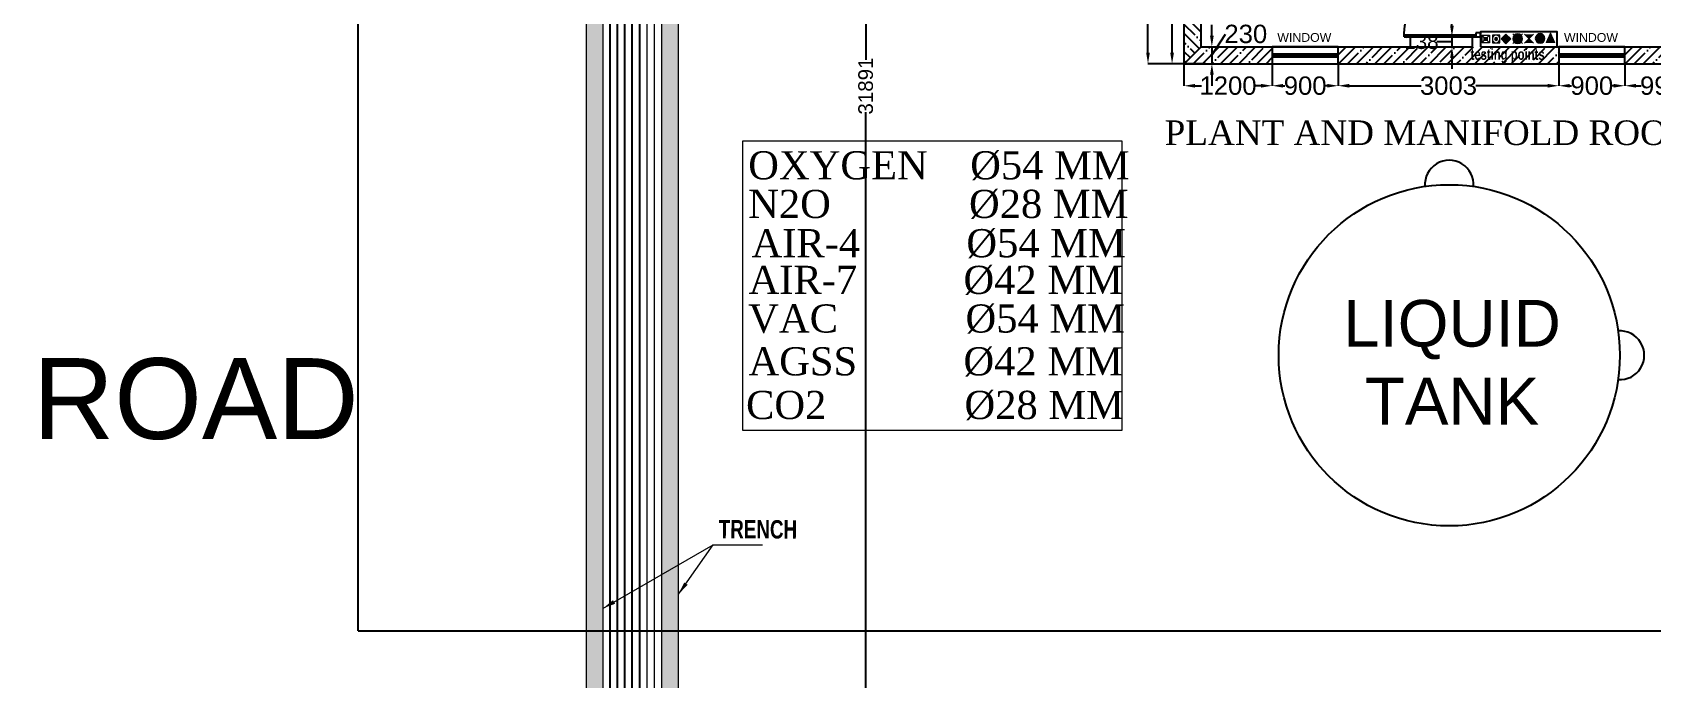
# Model space of a CAD drawing. Header units: metres. Extents: x 11749222 to 11901021, y -3863762 to -3708780.
# Drawn here: x 11848974 to 11871036, y -3747903 to -3739094 of the extents above; entities that cross this region are included whole.
import ezdxf

# ---------------------------------------------------------------- set-up
doc = ezdxf.new("R2010")
doc.units = ezdxf.units.M
doc.header["$MEASUREMENT"] = 0
doc.header["$PDMODE"] = 35
doc.layers.get('0').update_dxf_attribs({"color": 251, "linetype": 'CONTINUOUS'})
doc.layers.get('Defpoints').update_dxf_attribs({"color": 251, "linetype": 'CONTINUOUS'})
for name, color, linetype in [('dim ref', 251, 'CONTINUOUS'), ('format', 251, 'CONTINUOUS'), ('Gas legend', 8, 'CONTINUOUS'), ('HS', 251, 'CONTINUOUS'), ('Model-Front', 7, 'CONTINUOUS'), ('text', 8, 'CONTINUOUS')]:
    doc.layers.add(name, color=color, linetype=linetype)
for name, color, linetype, lineweight in [('MEDI AGSS', 173, 'CONTINUOUS', 13), ('MEDI AIR 7', 4, 'CONTINUOUS', 25), ('MEDI AIR-4', 6, 'CONTINUOUS', 25), ('Medi CO2', 30, 'CONTINUOUS', 5), ('MEDI N2O', 5, 'CONTINUOUS', 25), ('MEDI O2', 3, 'CONTINUOUS', 25), ('MEDI VAC', 1, 'CONTINUOUS', 25), ('MGPS', 123, 'CONTINUOUS', 13), ('OXGEN', 90, 'CONTINUOUS', 13)]:
    doc.layers.add(name, color=color, linetype=linetype, lineweight=lineweight)
doc.styles.add('0_RM-NM', font='arial.ttf')
doc.styles.add('DIM', font='romans.shx', dxfattribs={"width": 0.7})
doc.styles.add('Scale M 75', font='times.ttf', dxfattribs={"height": 125})
doc.styles.get("Standard").update_dxf_attribs({"font": 'arial.ttf'})
doc.styles.add('style3', font='arial.ttf', dxfattribs={"height": 200})
doc.styles.add('TR', font='times.ttf')
doc.styles.add('TXT4', font='GOTHIC.TTF', dxfattribs={"height": 150})
doc.dimstyles.new('DIM-100', dxfattribs={"dimtxt": 200, "dimasz": 75, "dimexe": 75, "dimexo": 75, "dimgap": 50, "dimtad": 1, "dimdec": 0, "dimrnd": 5, "dimdsep": 46, "dimtxsty": 'DIM', "dimblk": 'ARCHTICK', "dimcen": 2.5, "dimdle": 75, "dimclrd": 256, "dimclre": 256, "dimclrt": 3, "dimadec": 0, "dimazin": 0, "dimtfac": 1, "dimtdec": 0, "dimtmove": 2, "dimatfit": 3, "dimfxl": 1, "dimlwd": 13, "dimlwe": -1, "dimarcsym": 0})
doc.dimstyles.new('Scale 50', dxfattribs={"dimscale": 0, "dimtxt": 200, "dimasz": 150, "dimexe": 0, "dimexo": 0.1, "dimgap": 0, "dimtad": 0, "dimtoh": 1, "dimdec": 0, "dimzin": 0, "dimdsep": 46, "dimtxsty": '0_RM-NM', "dimcen": 0, "dimdle": 100, "dimclrd": 204, "dimclre": 212, "dimclrt": 224, "dimadec": 0, "dimazin": 0, "dimtfac": 1, "dimtdec": 0, "dimtofl": 0, "dimtmove": 1, "dimatfit": 3, "dimfxl": 0.15, "dimtolj": 1, "dimtzin": 0, "dimlwe": -1, "dimarcsym": 0})

# ---------------------------------------------------------------- blocks, each defined once
blk = doc.blocks.new('_ArchTick')
at = {"color": 0, "linetype": 'ByBlock', "const_width": 0.15}
blk.add_lwpolyline([(-0.5, -0.5), (0.5, 0.5)], dxfattribs=at)
blk = doc.blocks.new('*D30')
at = {"color": 212, "ltscale": 500, "transparency": 16777216}
for p, q in [((11858231, -3723879), (11860321, -3723879)), ((11857143, -3755770), (11860321, -3755770))]:
    blk.add_line(p, q, dxfattribs=at)
at = {"color": 204, "lineweight": -2, "ltscale": 500, "transparency": 16777216}
for p, q in [((11860321, -3724029), (11860321, -3739467)), ((11860321, -3755620), (11860321, -3740181))]:
    blk.add_line(p, q, dxfattribs=at)
at = {"color": 204, "ltscale": 500, "transparency": 16777216}
for points in [[(11860296, -3724029), (11860346, -3724029), (11860321, -3723879)], [(11860296, -3755620), (11860346, -3755620), (11860321, -3755770)]]:
    blk.add_solid(points, dxfattribs=at)
at = {"layer": 'Defpoints', "color": 0, "ltscale": 500, "transparency": 16777216}
for p in [(11858231, -3723879), (11860321, -3723879), (11857143, -3755770)]:
    blk.add_point(p, dxfattribs=at)
at = {"color": 224, "ltscale": 500, "transparency": 16777216, "insert": (11860321, -3739824), "char_height": 200, "attachment_point": 5, "rotation": 90, "style": '0_RM-NM'}
blk.add_mtext('\\A1;31891', dxfattribs=at)
blk = doc.blocks.new('A$C6C616827')
at = {"layer": 'Model-Front', "color": 240, "true_color": 0xed1f24}
blk.add_lwpolyline([(1052, 975), (998, 975), (998, 1042), (1052, 1042)], close=True, dxfattribs=at)
for points in [[(1000, 0), (1000, 975)], [(1025, 0), (1025, 975)]]:
    blk.add_lwpolyline(points, dxfattribs=at)
blk.add_arc((1000, 1000), 1000, 270, 0, dxfattribs=at)
blk = doc.blocks.new('*D108')
at = {"layer": 'Defpoints', "color": 0, "ltscale": 500, "transparency": 16777216}
for p in [(11864953, -3723520), (11864165, -3739520), (11864953, -3739520)]:
    blk.add_point(p, dxfattribs=at)
at = {"layer": 'MEDI O2', "color": 212, "ltscale": 500, "transparency": 16777216}
for p, q in [((11864953, -3723520), (11864165, -3723520)), ((11864953, -3739520), (11864165, -3739520))]:
    blk.add_line(p, q, dxfattribs=at)
at = {"layer": 'MEDI O2', "color": 204, "lineweight": -2, "ltscale": 500, "transparency": 16777216}
for p, q in [((11864165, -3723670), (11864165, -3731062)), ((11864165, -3739370), (11864165, -3731979))]:
    blk.add_line(p, q, dxfattribs=at)
at = {"layer": 'MEDI O2', "color": 204, "ltscale": 500, "transparency": 16777216}
for points in [[(11864140, -3723670), (11864190, -3723670), (11864165, -3723520)], [(11864140, -3739370), (11864190, -3739370), (11864165, -3739520)]]:
    blk.add_solid(points, dxfattribs=at)
at = {"layer": 'MEDI O2', "color": 224, "ltscale": 500, "transparency": 16777216, "insert": (11864165, -3731520), "char_height": 250, "attachment_point": 5, "rotation": 90, "style": '0_RM-NM'}
blk.add_mtext('\\A1;16000', dxfattribs=at)
blk = doc.blocks.new('A$C56DD031A')
at = {"layer": 'Model-Front', "color": 152, "true_color": 0x2776bb}
blk.add_lwpolyline([(0, 230), (0, 0), (900, 0), (900, 230)], close=True, dxfattribs=at)
for points in [[(0, 135), (900, 135)], [(0, 115), (900, 115)], [(0, 95), (900, 95)]]:
    blk.add_lwpolyline(points, dxfattribs=at)
at = {"layer": 'dim ref', "color": 5, "insert": (71, 418), "char_height": 120, "width": 1338.76, "attachment_point": 1, "rotation": 359.9995, "style": 'style3'}
blk.add_mtext('WINDOW', dxfattribs=at)
blk = doc.blocks.new('*D75')
at = {"layer": 'Defpoints', "color": 0, "ltscale": 500, "transparency": 16777216}
for p in [(11864885, -3739290), (11864885, -3739520), (11865035, -3739520)]:
    blk.add_point(p, dxfattribs=at)
at = {"layer": 'MEDI O2', "color": 204, "lineweight": -2, "ltscale": 500, "transparency": 16777216}
for p, q in [((11865035, -3739140), (11865035, -3738990)), ((11865035, -3739405), (11865219, -3739116)), ((11865035, -3739290), (11865035, -3739520)), ((11865035, -3739670), (11865035, -3739820))]:
    blk.add_line(p, q, dxfattribs=at)
at = {"layer": 'MEDI O2', "color": 212, "ltscale": 500, "transparency": 16777216}
for p, q in [((11864885, -3739290), (11865035, -3739290)), ((11864885, -3739520), (11865035, -3739520))]:
    blk.add_line(p, q, dxfattribs=at)
at = {"layer": 'MEDI O2', "color": 204, "ltscale": 500, "transparency": 16777216}
for points in [[(11865010, -3739140), (11865060, -3739140), (11865035, -3739290)], [(11865010, -3739670), (11865060, -3739670), (11865035, -3739520)]]:
    blk.add_solid(points, dxfattribs=at)
at = {"layer": 'MEDI O2', "color": 224, "ltscale": 500, "transparency": 16777216, "insert": (11865497, -3739116), "char_height": 250, "attachment_point": 5, "style": '0_RM-NM'}
blk.add_mtext('\\A1;230', dxfattribs=at)
blk = doc.blocks.new('*D80')
at = {"layer": 'Defpoints', "color": 0, "ltscale": 500, "transparency": 16777216}
for p in [(11864619, -3737121), (11864493, -3739520), (11864619, -3739520)]:
    blk.add_point(p, dxfattribs=at)
at = {"layer": 'MEDI O2', "color": 212, "ltscale": 500, "transparency": 16777216}
for p, q in [((11864619, -3737121), (11864493, -3737121)), ((11864619, -3739520), (11864493, -3739520))]:
    blk.add_line(p, q, dxfattribs=at)
at = {"layer": 'MEDI O2', "color": 204, "lineweight": -2, "ltscale": 500, "transparency": 16777216}
for p, q in [((11864493, -3737271), (11864493, -3737945)), ((11864493, -3739370), (11864493, -3738696))]:
    blk.add_line(p, q, dxfattribs=at)
at = {"layer": 'MEDI O2', "color": 204, "ltscale": 500, "transparency": 16777216}
for points in [[(11864468, -3737271), (11864518, -3737271), (11864493, -3737121)], [(11864468, -3739370), (11864518, -3739370), (11864493, -3739520)]]:
    blk.add_solid(points, dxfattribs=at)
at = {"layer": 'MEDI O2', "color": 224, "ltscale": 500, "transparency": 16777216, "insert": (11864493, -3738321), "char_height": 250, "attachment_point": 5, "rotation": 90, "style": '0_RM-NM'}
blk.add_mtext('\\A1;2399', dxfattribs=at)
blk = doc.blocks.new('*D85')
at = {"layer": 'Defpoints', "color": 0, "ltscale": 500, "transparency": 16777216}
for p in [(11870658, -3739520), (11871655, -3739520), (11870658, -3739820)]:
    blk.add_point(p, dxfattribs=at)
at = {"layer": 'MEDI O2', "color": 212, "ltscale": 500, "transparency": 16777216}
for p, q in [((11870658, -3739520), (11870658, -3739820)), ((11871655, -3739520), (11871655, -3739820))]:
    blk.add_line(p, q, dxfattribs=at)
at = {"layer": 'MEDI O2', "color": 204, "lineweight": -2, "ltscale": 500, "transparency": 16777216}
for p, q in [((11870808, -3739820), (11870880, -3739820)), ((11871505, -3739820), (11871433, -3739820))]:
    blk.add_line(p, q, dxfattribs=at)
at = {"layer": 'MEDI O2', "color": 204, "ltscale": 500, "transparency": 16777216}
for points in [[(11870808, -3739795), (11870808, -3739845), (11870658, -3739820)], [(11871505, -3739795), (11871505, -3739845), (11871655, -3739820)]]:
    blk.add_solid(points, dxfattribs=at)
at = {"layer": 'MEDI O2', "color": 224, "ltscale": 500, "transparency": 16777216, "insert": (11871156, -3739820), "char_height": 250, "attachment_point": 5, "style": '0_RM-NM'}
blk.add_mtext('\\A1;996', dxfattribs=at)
blk = doc.blocks.new('*D86')
at = {"layer": 'Defpoints', "color": 0, "ltscale": 500, "transparency": 16777216}
for p in [(11869758, -3739520), (11870658, -3739520), (11869758, -3739820)]:
    blk.add_point(p, dxfattribs=at)
at = {"layer": 'MEDI O2', "color": 212, "ltscale": 500, "transparency": 16777216}
for p, q in [((11869758, -3739520), (11869758, -3739820)), ((11870658, -3739520), (11870658, -3739820))]:
    blk.add_line(p, q, dxfattribs=at)
at = {"layer": 'MEDI O2', "color": 204, "lineweight": -2, "ltscale": 500, "transparency": 16777216}
for p, q in [((11869908, -3739820), (11869933, -3739820)), ((11870508, -3739820), (11870484, -3739820))]:
    blk.add_line(p, q, dxfattribs=at)
at = {"layer": 'MEDI O2', "color": 204, "ltscale": 500, "transparency": 16777216}
for points in [[(11869908, -3739795), (11869908, -3739845), (11869758, -3739820)], [(11870508, -3739795), (11870508, -3739845), (11870658, -3739820)]]:
    blk.add_solid(points, dxfattribs=at)
at = {"layer": 'MEDI O2', "color": 224, "ltscale": 500, "transparency": 16777216, "insert": (11870208, -3739820), "char_height": 250, "attachment_point": 5, "style": '0_RM-NM'}
blk.add_mtext('\\A1;900', dxfattribs=at)
blk = doc.blocks.new('*D87')
at = {"layer": 'Defpoints', "color": 0, "ltscale": 500, "transparency": 16777216}
for p in [(11866755, -3739520), (11869758, -3739520), (11866755, -3739820)]:
    blk.add_point(p, dxfattribs=at)
at = {"layer": 'MEDI O2', "color": 212, "ltscale": 500, "transparency": 16777216}
for p, q in [((11866755, -3739520), (11866755, -3739820)), ((11869758, -3739520), (11869758, -3739820))]:
    blk.add_line(p, q, dxfattribs=at)
at = {"layer": 'MEDI O2', "color": 204, "lineweight": -2, "ltscale": 500, "transparency": 16777216}
for p, q in [((11866905, -3739820), (11867883, -3739820)), ((11869608, -3739820), (11868630, -3739820))]:
    blk.add_line(p, q, dxfattribs=at)
at = {"layer": 'MEDI O2', "color": 204, "ltscale": 500, "transparency": 16777216}
for points in [[(11866905, -3739795), (11866905, -3739845), (11866755, -3739820)], [(11869608, -3739795), (11869608, -3739845), (11869758, -3739820)]]:
    blk.add_solid(points, dxfattribs=at)
at = {"layer": 'MEDI O2', "color": 224, "ltscale": 500, "transparency": 16777216, "insert": (11868257, -3739820), "char_height": 250, "attachment_point": 5, "style": '0_RM-NM'}
blk.add_mtext('\\A1;3003', dxfattribs=at)
blk = doc.blocks.new('*D88')
at = {"layer": 'Defpoints', "color": 0, "ltscale": 500, "transparency": 16777216}
for p in [(11865855, -3739520), (11866755, -3739520), (11865855, -3739820)]:
    blk.add_point(p, dxfattribs=at)
at = {"layer": 'MEDI O2', "color": 212, "ltscale": 500, "transparency": 16777216}
for p, q in [((11865855, -3739520), (11865855, -3739820)), ((11866755, -3739520), (11866755, -3739820))]:
    blk.add_line(p, q, dxfattribs=at)
at = {"layer": 'MEDI O2', "color": 204, "lineweight": -2, "ltscale": 500, "transparency": 16777216}
for p, q in [((11866005, -3739820), (11866029, -3739820)), ((11866605, -3739820), (11866581, -3739820))]:
    blk.add_line(p, q, dxfattribs=at)
at = {"layer": 'MEDI O2', "color": 204, "ltscale": 500, "transparency": 16777216}
for points in [[(11866005, -3739795), (11866005, -3739845), (11865855, -3739820)], [(11866605, -3739795), (11866605, -3739845), (11866755, -3739820)]]:
    blk.add_solid(points, dxfattribs=at)
at = {"layer": 'MEDI O2', "color": 224, "ltscale": 500, "transparency": 16777216, "insert": (11866305, -3739820), "char_height": 250, "attachment_point": 5, "style": '0_RM-NM'}
blk.add_mtext('\\A1;900', dxfattribs=at)
blk = doc.blocks.new('*D89')
at = {"layer": 'Defpoints', "color": 0, "ltscale": 500, "transparency": 16777216}
for p in [(11864655, -3739520), (11865855, -3739520), (11864655, -3739820)]:
    blk.add_point(p, dxfattribs=at)
at = {"layer": 'MEDI O2', "color": 212, "ltscale": 500, "transparency": 16777216}
for p, q in [((11864655, -3739520), (11864655, -3739820)), ((11865855, -3739520), (11865855, -3739820))]:
    blk.add_line(p, q, dxfattribs=at)
at = {"layer": 'MEDI O2', "color": 204, "lineweight": -2, "ltscale": 500, "transparency": 16777216}
for p, q in [((11864805, -3739820), (11864894, -3739820)), ((11865705, -3739820), (11865616, -3739820))]:
    blk.add_line(p, q, dxfattribs=at)
at = {"layer": 'MEDI O2', "color": 204, "ltscale": 500, "transparency": 16777216}
for points in [[(11864805, -3739795), (11864805, -3739845), (11864655, -3739820)], [(11865705, -3739795), (11865705, -3739845), (11865855, -3739820)]]:
    blk.add_solid(points, dxfattribs=at)
at = {"layer": 'MEDI O2', "color": 224, "ltscale": 500, "transparency": 16777216, "insert": (11865255, -3739820), "char_height": 250, "attachment_point": 5, "style": '0_RM-NM'}
blk.add_mtext('\\A1;1200', dxfattribs=at)
blk = doc.blocks.new('*D99')
at = {"layer": 'Defpoints', "color": 0, "ltscale": 500, "transparency": 16777216}
for p in [(11868587, -3738152), (11868304, -3739152), (11868587, -3739152)]:
    blk.add_point(p, dxfattribs=at)
at = {"layer": 'MEDI O2', "color": 212, "ltscale": 500, "transparency": 16777216}
for p, q in [((11868587, -3738152), (11868304, -3738152)), ((11868587, -3739152), (11868304, -3739152))]:
    blk.add_line(p, q, dxfattribs=at)
at = {"layer": 'MEDI O2', "color": 204, "lineweight": -2, "ltscale": 500, "transparency": 16777216}
for p, q in [((11868304, -3738302), (11868304, -3738363)), ((11868304, -3739002), (11868304, -3738941))]:
    blk.add_line(p, q, dxfattribs=at)
at = {"layer": 'MEDI O2', "color": 204, "ltscale": 500, "transparency": 16777216}
for points in [[(11868279, -3738302), (11868329, -3738302), (11868304, -3738152)], [(11868279, -3739002), (11868329, -3739002), (11868304, -3739152)]]:
    blk.add_solid(points, dxfattribs=at)
at = {"layer": 'MEDI O2', "color": 224, "ltscale": 500, "transparency": 16777216, "insert": (11868304, -3738652), "char_height": 200, "attachment_point": 5, "rotation": 90, "style": '0_RM-NM'}
blk.add_mtext('\\A1;1000', dxfattribs=at)
blk = doc.blocks.new('*D100')
at = {"layer": 'Defpoints', "color": 0, "ltscale": 500, "transparency": 16777216}
for p in [(11868587, -3739152), (11868304, -3739290), (11868309, -3739290)]:
    blk.add_point(p, dxfattribs=at)
at = {"layer": 'MEDI O2', "color": 204, "lineweight": -2, "ltscale": 500, "transparency": 16777216}
for p, q in [((11868304, -3739002), (11868304, -3738852)), ((11868304, -3739221), (11868100, -3739221)), ((11868304, -3739152), (11868304, -3739290)), ((11868304, -3739440), (11868304, -3739590))]:
    blk.add_line(p, q, dxfattribs=at)
at = {"layer": 'MEDI O2', "color": 212, "ltscale": 500, "transparency": 16777216}
for p, q in [((11868587, -3739152), (11868304, -3739152)), ((11868308, -3739290), (11868304, -3739290))]:
    blk.add_line(p, q, dxfattribs=at)
at = {"layer": 'MEDI O2', "color": 204, "ltscale": 500, "transparency": 16777216}
for points in [[(11868279, -3739002), (11868329, -3739002), (11868304, -3739152)], [(11868279, -3739440), (11868329, -3739440), (11868304, -3739290)]]:
    blk.add_solid(points, dxfattribs=at)
at = {"layer": 'MEDI O2', "color": 224, "ltscale": 500, "transparency": 16777216, "insert": (11867888, -3739221), "char_height": 200, "attachment_point": 5, "style": '0_RM-NM'}
blk.add_mtext('\\A1;138', dxfattribs=at)
blk = doc.blocks.new('A$C53F779DD')
at = {"layer": 'Medi CO2', "linetype": 'ByBlock', "lineweight": 15}
h = blk.add_hatch(color=30, dxfattribs=at)
h.dxf.hatch_style = 1
h.paths.add_polyline_path([(635, 0), (638, 635), (0, 635, -0.4142136)])
h.paths.add_polyline_path([(0, 635), (-638, 635), (-635, 0, -0.4142136)])
h.paths.add_polyline_path([(0, -635, -0.4142136), (-635, 0), (-638, -635)])
h.paths.add_polyline_path([(638, -635), (635, 0, -0.4142136), (0, -635)])
h.paths.add_polyline_path([(255, 0, 1), (-255, 0, 1)])
at = {"layer": 'Medi CO2', "color": 30, "linetype": 'ByBlock', "lineweight": 15}
for p, q in [((-641, 635), (636, 635)), ((-638, -635), (-638, 635)), ((636, 635), (636, -635)), ((636, -635), (-641, -635))]:
    blk.add_line(p, q, dxfattribs=at)
for radius in [635, 255]:
    blk.add_circle((0, 0), radius, dxfattribs=at)
blk = doc.blocks.new('A$C173265A9')
at = {"layer": 'MEDI AIR 7', "lineweight": 15}
h = blk.add_hatch(color=4, dxfattribs=at)
h.dxf.hatch_style = 1
h.paths.add_polyline_path([(3169, 1585), (1585, 0), (3169, -1585)])
h.paths.add_polyline_path([(1585, 0), (0, 1585), (0, -1585)])
at = {"layer": 'MEDI AIR 7', "color": 4, "lineweight": 15}
for p, q in [((0, 1585, 0), (3169, -1585, 0)), ((3169, 1585, 0), (0, -1585, 0))]:
    blk.add_line(p, q, dxfattribs=at)
blk = doc.blocks.new('A$C3A3D1474')
at = {"layer": 'MEDI AGSS', "lineweight": 15}
h = blk.add_hatch(color=256, dxfattribs=at)
h.dxf.hatch_style = 1
h.paths.add_polyline_path([(258, 255), (-258, 255), (-258, -255), (258, -255)])
for p, q in [((-638, -635), (-638, 635)), ((-638, 635), (638, 635)), ((-638, 635), (-256, 255)), ((256, 255), (638, 635)), ((638, 635), (638, -635)), ((-638, -635), (-256, -255)), ((638, -635), (-638, -635)), ((256, -255), (638, -635))]:
    blk.add_line(p, q, dxfattribs=at)
at = {"layer": 'MEDI AGSS', "lineweight": 15, "elevation": 0}
blk.add_lwpolyline([(-258, 255), (258, 255), (258, -255), (-258, -255)], close=True, dxfattribs=at)
blk = doc.blocks.new('A$C42ED42C6')
at = {"layer": 'MEDI N2O', "linetype": 'Continuous', "lineweight": 15}
h = blk.add_hatch(color=5, dxfattribs=at)
h.dxf.hatch_style = 1
h.paths.add_polyline_path([(2946, 1220), (1726, 0), (2946, -1220, 0.1989124), (3451, 0, 0.1989124)])
h.paths.add_polyline_path([(1726, 0), (505, -1220, 0.4142136), (2946, -1220)])
h.paths.add_polyline_path([(505, 1220, 0.1989124), (0, 0, 0.1989124), (505, -1220), (1726, 0)])
h.paths.add_polyline_path([(2946, 1220, 0.4142136), (505, 1220), (1726, 0)])
at = {"layer": 'MEDI N2O', "color": 5, "linetype": 'Continuous', "lineweight": 15}
blk.add_circle((1726, 0), 1726, dxfattribs=at)
blk = doc.blocks.new('A$C1A766040')
at = {"layer": 'MEDI VAC', "lineweight": 15}
h = blk.add_hatch(color=256, dxfattribs=at)
h.dxf.hatch_style = 1
h.paths.add_polyline_path([(1726, -1726), (3451, 0), (1726, 1726), (0, 0)])
for p, q in [((1726, 1726), (0, 0)), ((0, 0), (1726, -1726)), ((3451, 0), (1726, 1726)), ((1726, -1726), (3451, 0))]:
    blk.add_line(p, q, dxfattribs=at)
blk = doc.blocks.new('A$C6CEF60F2')
at = {"layer": 'MEDI O2', "lineweight": 15}
h = blk.add_hatch(color=256, dxfattribs=at)
h.dxf.hatch_style = 1
h.paths.add_polyline_path([(0, 1587), (0, -1587), (3451, 0)])
for p, q in [((0, 1587, 0), (3451, 0, 0)), ((3451, 0, 0), (0, -1587, 0))]:
    blk.add_line(p, q, dxfattribs=at)
blk = doc.blocks.new('A$C04586E02')
at = {"layer": 'MEDI AIR-4', "lineweight": 15}
h = blk.add_hatch(color=256, dxfattribs=at)
h.dxf.hatch_style = 1
h.paths.add_polyline_path([(2946, 1220), (1726, 0), (2946, -1220, 0.1989124), (3451, 0, 0.1989124)])
h.paths.add_polyline_path([(1726, 0), (505, -1220, 0.4142136), (2946, -1220)])
h.paths.add_polyline_path([(505, 1220, 0.1989124), (0, 0, 0.1989124), (505, -1220), (1726, 0)])
h.paths.add_polyline_path([(2946, 1220, 0.4142136), (505, 1220), (1726, 0)])
for p, q in [((0, 1726), (3451, -1726)), ((3451, 1726), (0, -1726))]:
    blk.add_line(p, q, dxfattribs=at)
blk.add_circle((1726, 0), 1726, dxfattribs=at)

msp = doc.modelspace()

# ---------------------------------------------------------------- hatches: boundary and pattern name
at = {"layer": 'HS', "ltscale": 500, "true_color": 0x636466}
h = msp.add_hatch(dxfattribs=at)
h.set_pattern_fill('AR-CONC', color=251, scale=50, angle=270)
h.set_pattern_definition([(320, (8088947.52, -15085897.66), (-31.3760675, -358.630091), [37.5, -412.5]), (265, (8088947.52, -15085897.66), (376.096067, 69.375667), [30, -330]), (10.4514445, (8088944.9, -15085927.55), (344.719995, -289.254423), [31.870096, -350.571056]), (316.1842, (8089047.5, -15085897.66), (-82.75964, -533.620665), [56.25, -618.75]), (6.6356355, (8089040.6, -15085942.13), (487.0593, -467.330973), [47.80517, -525.85688]), (261.184164, (8089047.5, -15085897.66), (487.0593, -467.330973), [45, -495]), (291, (8089022.52, -15085947.66), (-201.309445, -298.453526), [37.5, -412.5]), (236, (8089022.52, -15085947.66), (362.575023, -121.657666), [30, -330]), (341.4514447, (8089005.75, -15085972.53), (161.265576, -420.111188), [31.870095, -350.571056]), (307.5, (8088947.52, -15085897.66), (166.4469269, -6.0799277), [0, -326, 0, -335, 0, -331.25]), (277.5, (8088947.52, -15085897.66), (197.205856, -131.5347687), [0, -191, 0, -318.5, 0, -126.25]), (237.5, (8088947.52, -15085786.16), (-11.2774359, -266.9112181), [0, -125, 0, -390, 0, -517.5]), (227.5, (8088947.52, -15085736.16), (50.052491, -291.5930847), [0, -162.5, 0, -259, 0, -367.5])])
edge = h.paths.add_edge_path()
edge.add_line((11856743.3, -3723923.4), (11856513.3, -3723641.8))
edge.add_line((11856513.3, -3723641.8), (11856513.3, -3773031.8))
edge.add_line((11856513.3, -3773031.8), (11856743.3, -3773261.8))
edge.add_line((11856743.3, -3773261.8), (11856743.3, -3724335.8))
h = msp.add_hatch(dxfattribs=at)
h.set_pattern_fill('AR-CONC', color=251, scale=50, angle=270)
h.set_pattern_definition([(320, (23171239.23, -7513202.93), (-31.3760675, -358.630091), [37.5, -412.5]), (265, (23171239.23, -7513202.93), (376.096067, 69.375667), [30, -330]), (10.4514445, (23171236.6, -7513232.82), (344.719995, -289.254423), [31.870096, -350.571056]), (316.1842, (23171339.23, -7513202.93), (-82.75964, -533.620665), [56.25, -618.75]), (6.6356355, (23171332.33, -7513247.4), (487.0593, -467.330973), [47.80517, -525.85688]), (261.184164, (23171339.23, -7513202.93), (487.0593, -467.330973), [45, -495]), (291, (23171314.23, -7513252.93), (-201.309445, -298.453526), [37.5, -412.5]), (236, (23171314.23, -7513252.93), (362.575023, -121.657666), [30, -330]), (341.4514447, (23171297.46, -7513277.8), (161.265576, -420.111188), [31.870095, -350.571056]), (307.5, (23171239.23, -7513202.93), (166.4469269, -6.0799277), [0, -326, 0, -335, 0, -331.25]), (277.5, (23171239.23, -7513202.93), (197.205856, -131.5347687), [0, -191, 0, -318.5, 0, -126.25]), (237.5, (23171239.23, -7513091.43), (-11.2774359, -266.9112181), [0, -125, 0, -390, 0, -517.5]), (227.5, (23171239.23, -7513041.43), (50.052491, -291.5930847), [0, -162.5, 0, -259, 0, -367.5])])
edge = h.paths.add_edge_path()
edge.add_line((11857543.3, -3774061.8), (11857773.3, -3774291.8))
edge.add_line((11857773.3, -3774291.8), (11857773.3, -3724908.3))
edge.add_line((11857773.3, -3724908.3), (11857543.3, -3724678.3))
edge.add_line((11857543.3, -3724678.3), (11857543.3, -3774076.3))
h = msp.add_hatch(dxfattribs=at)
h.set_pattern_fill('ANSI35', color=251, scale=700, angle=270)
h.set_pattern_definition([(315, (15570554.87, 7612621.87), (123.7436867, 123.7436867), []), (315, (15570554.87, 7612498.13), (123.7436867, 123.7436867), [218.75, -43.75, 0, -43.75])])
edge = h.paths.add_edge_path()
edge.add_line((11864884.6, -3737121.2), (11864654.6, -3737121.2))
edge.add_line((11864654.6, -3737121.2), (11864654.6, -3739520.4))
edge.add_line((11864654.6, -3739520.4), (11864884.6, -3739290.3))
edge.add_line((11864884.6, -3739290.3), (11864884.6, -3737140))
h = msp.add_hatch(dxfattribs=at)
h.set_pattern_fill('ANSI35', color=251, scale=700, angle=360)
h.set_pattern_definition([(45, (514911.53, -33620.1), (-123.7436867, 123.7436867), []), (45, (515035.27, -33620.1), (-123.7436867, 123.7436867), [218.75, -43.75, 0, -43.75])])
edge = h.paths.add_edge_path()
edge.add_line((11864884.6, -3739290.3), (11864654.6, -3739520.4))
edge.add_line((11864654.6, -3739520.4), (11865855, -3739520.3))
edge.add_line((11865855, -3739520.3), (11865855, -3739290.3))
edge.add_line((11865855, -3739290.3), (11864872.9, -3739290.4))
h = msp.add_hatch(dxfattribs=at)
h.set_pattern_fill('ANSI35', color=251, scale=700, angle=360)
h.set_pattern_definition([(45, (517011.96, -33620.08), (-123.7436867, 123.7436867), []), (45, (517135.7, -33620.08), (-123.7436867, 123.7436867), [218.75, -43.75, 0, -43.75])])
edge = h.paths.add_edge_path()
edge.add_line((11866755, -3739290.3), (11866755, -3739520.4))
edge.add_line((11866755, -3739520.4), (11869719.9, -3739520.3))
edge.add_line((11869758.4, -3739520.3), (11869758.4, -3739290.3))
edge.add_line((11869758.4, -3739290.3), (11866793.3, -3739290.3))
h = msp.add_hatch(dxfattribs=at)
h.set_pattern_fill('ANSI35', color=251, scale=700, angle=360)
h.set_pattern_definition([(45, (520915.37, -33620.07), (-123.7436867, 123.7436867), []), (45, (521039.11, -33620.07), (-123.7436867, 123.7436867), [218.75, -43.75, 0, -43.75])])
edge = h.paths.add_edge_path()
edge.add_line((11870658.4, -3739290.3), (11870658.4, -3739520.4))
edge.add_line((11870658.4, -3739520.4), (11871654.6, -3739520.3))
edge.add_line((11871654.6, -3739520.3), (11871424.6, -3739290.3))
edge.add_line((11871424.6, -3739290.3), (11870696.7, -3739290.3))

# ---------------------------------------------------------------- linework, layer by layer
at = {"color": 1, "ltscale": 500}
msp.add_lwpolyline([(11868694.4, -3739289.6), (11869735.3, -3739289.6), (11869735.3, -3739087.8), (11868694.4, -3739087.8)], close=True, dxfattribs=at)
at = {"layer": 'MEDI AGSS'}
msp.add_lwpolyline([(11826763.9, -3789936.3), (11828458.7, -3789936.3), (11828458.7, -3773861.8), (11857343.3, -3773861.8), (11857343.3, -3724479.7), (11864654.6, -3724479.7)], dxfattribs=at)
at = {"layer": 'MEDI AIR 7'}
msp.add_lwpolyline([(11857143.3, -3755996.4), (11857143.3, -3724278.8), (11864654.6, -3724278.8)], dxfattribs=at)
at = {"layer": 'MEDI AIR-4'}
msp.add_lwpolyline([(11826763.9, -3789636.3), (11828158.7, -3789636.3), (11828158.7, -3773561.8), (11857043.3, -3773561.8), (11857043.3, -3724178.8), (11864654.6, -3724178.8)], dxfattribs=at)
at = {"layer": 'Medi CO2', "color": 251, "true_color": 0x636466}
for points in [[(11864654.6, -3723648.8), (11856513.3, -3723648.8), (11856513.3, -3773031.8), (11827628.7, -3773031.8), (11827628.7, -3789106.3), (11826798.6, -3789106.3)], [(11864654.6, -3723878.8), (11856743.3, -3723878.8), (11856743.3, -3773261.8), (11827858.7, -3773261.8), (11827858.7, -3789336.3), (11826798.6, -3789336.3)], [(11826798.6, -3790136.3), (11828658.7, -3790136.3), (11828658.7, -3774061.8), (11857543.3, -3774061.8), (11857543.3, -3724678.8), (11864654.6, -3724678.8)], [(11826343.1, -3790366.3), (11828888.7, -3790366.3), (11828888.7, -3774291.8), (11857773.3, -3774291.8), (11857773.3, -3724908.8), (11864654.6, -3724908.8)]]:
    msp.add_lwpolyline(points, dxfattribs=at)
at = {"layer": 'Medi CO2'}
msp.add_lwpolyline([(11826763.9, -3790036.3), (11828558.7, -3790036.3), (11828558.7, -3773961.8), (11857443.3, -3773961.8), (11857443.3, -3724578.8), (11864654.6, -3724578.8)], dxfattribs=at)
at = {"layer": 'MEDI N2O'}
msp.add_lwpolyline([(11826763.9, -3789536.3), (11828058.7, -3789536.3), (11828058.7, -3773461.8), (11856943.3, -3773461.8), (11856943.3, -3724078.8), (11864654.6, -3724078.8)], dxfattribs=at)
at = {"layer": 'MEDI O2', "color": 8, "ltscale": 500}
for p, q in [((11868579.4, -3739154.7), (11868579.4, -3739290.3)), ((11868694.5, -3739100), (11868694.4, -3739290.3))]:
    msp.add_line(p, q, dxfattribs=at)
at = {"layer": 'MEDI O2', "color": 251, "ltscale": 500, "true_color": 0x636466}
for points in [[(11853409, -3747239.8), (11853409, -3715083.9)], [(11853409, -3747239.8), (11901021.3, -3747239.8)]]:
    msp.add_lwpolyline(points, dxfattribs=at)
at = {"layer": 'MEDI O2', "color": 8, "ltscale": 500}
for points in [[(11869160.6, -3723520.3), (11864654.6, -3723520.3), (11864654.6, -3739520.3), (11871654.6, -3739520.3), (11871654.6, -3723520.3), (11871160.6, -3723520.3)], [(11868579.4, -3723750.3), (11864884.6, -3723750.3), (11864884.6, -3739290.3), (11868579.4, -3739290.3)], [(11868579.5, -3739154.7), (11868694.5, -3739154.7)], [(11868694.4, -3739290.3), (11871424.6, -3739290.3)]]:
    msp.add_lwpolyline(points, dxfattribs=at)
at = {"layer": 'MEDI O2'}
msp.add_lwpolyline([(11826763.9, -3789436.3), (11827958.7, -3789436.3), (11827958.7, -3773361.8), (11856843.3, -3773361.8), (11856843.3, -3723978.8), (11864654.6, -3723978.8)], dxfattribs=at)
at = {"layer": 'MEDI O2', "color": 251, "ltscale": 500, "true_color": 0x636466}
msp.add_circle((11868267.4, -3743489.1), 2322.6, dxfattribs=at)
for centre, start, end in [((11868267.4, -3741166.5), 355.89764, 184.10236), ((11870589.9, -3743489.1), 265.89764, 94.10236)]:
    msp.add_arc(centre, 332.3, start, end, dxfattribs=at)
at = {"layer": 'MEDI VAC'}
msp.add_lwpolyline([(11826763.9, -3789836.3), (11828358.7, -3789836.3), (11828358.7, -3773761.8), (11857243.3, -3773761.8), (11857243.3, -3724378.8), (11864654.6, -3724378.8)], dxfattribs=at)
at = {"layer": 'MGPS', "color": 206, "lineweight": 9}
msp.add_lwpolyline([(11858648.5, -3740571.4), (11863809.2, -3740571.4), (11863809.2, -3744511.4), (11858648.5, -3744511.4)], close=True, dxfattribs=at)

# ---------------------------------------------------------------- block references
at = {"layer": 'MEDI AGSS', "lineweight": 15, "xscale": 0.08041196397417884, "yscale": 0.08041196397417884, "zscale": 0.08041196397417884, "rotation": 90}
msp.add_blockref('A$C3A3D1474', (11868765.2, -3739182.3), dxfattribs=at)
at = {"layer": 'MEDI AIR 7', "color": 4, "xscale": -0.03817977723849444, "yscale": 0.03817977723849444, "zscale": 0.03817977723849444, "rotation": 90}
msp.add_blockref('A$C173265A9', (11869351.7, -3739119), dxfattribs=at)
at = {"layer": 'MEDI AIR-4', "xscale": -0.03811700942077248, "yscale": 0.03811700942077248, "zscale": 0.03811700942077248, "rotation": 270}
msp.add_blockref('A$C04586E02', (11869198.7, -3739245.2), dxfattribs=at)
at = {"layer": 'Medi CO2', "color": 30, "linetype": 'ByBlock', "lineweight": 15, "xscale": -0.080581927337564, "yscale": 0.080581927337564, "zscale": 0.080581927337564, "rotation": 90}
msp.add_blockref('A$C53F779DD', (11868905.4, -3739182.3), dxfattribs=at)
at = {"layer": 'MEDI N2O', "xscale": -0.03811700942077248, "yscale": 0.03811700942077248, "zscale": 0.03811700942077248, "rotation": 270}
msp.add_blockref('A$C42ED42C6', (11869504.9, -3739241.8), dxfattribs=at)
at = {"layer": 'MEDI O2', "ltscale": 500, "xscale": -1, "rotation": 270}
msp.add_blockref('A$C6C616827', (11867652.6, -3740152.3), dxfattribs=at)
at = {"layer": 'MEDI O2', "ltscale": 500}
for p in [(11865855, -3739520.3), (11869758.4, -3739520.3)]:
    msp.add_blockref('A$C56DD031A', p, dxfattribs=at)
at = {"layer": 'MEDI O2', "xscale": -0.03811700942077248, "yscale": 0.03811700942077248, "zscale": 0.03811700942077248, "rotation": 270}
msp.add_blockref('A$C6CEF60F2', (11869646.5, -3739236.1), dxfattribs=at)
at = {"layer": 'MEDI VAC', "xscale": -0.03811700942077248, "yscale": 0.03811700942077248, "zscale": 0.03811700942077248, "rotation": 270}
msp.add_blockref('A$C1A766040', (11869039.4, -3739248.8), dxfattribs=at)

# ---------------------------------------------------------------- texts
at = {"lineweight": 0, "ltscale": 500, "attachment_point": 2}
for s, insert, char_height, width in [('LIQUID TANK', (11868305.7, -3742734.5), 636.38, 1008.484), ('ROAD', (11851197.7, -3743527.8), 1100, 2377.08)]:
    msp.add_mtext(s, dxfattribs=dict(at, insert=insert, char_height=char_height, width=width))
at = {"layer": 'format', "color": 1, "insert": (11864391.8, -3740291.6), "char_height": 334.711, "width": 7861.937, "attachment_point": 1, "style": 'TR'}
msp.add_mtext('PLANT AND MANIFOLD ROOM', dxfattribs=at)
at = {"layer": 'MGPS', "color": 7, "lineweight": 9, "style": 'Scale M 75'}
for s, p in [('OXYGEN    Ø54 MM', (11858721.7, -3741093.8)), ('N2O             Ø28 MM', (11858720.9, -3741619.8)), ('AIR-4          Ø54 MM', (11858765.7, -3742154.3)), ('AIR-7          Ø42 MM', (11858726.4, -3742653.6)), ('VAC            Ø54 MM', (11858721.8, -3743179.3)), ('AGSS          Ø42 MM', (11858725.1, -3743762.4)), ('CO2             Ø28 MM', (11858691.7, -3744356.5))]:
    msp.add_text(s, height=383.261, rotation=0, dxfattribs=at).set_placement(p)
at = {"layer": 'OXGEN', "color": 30, "lineweight": 15, "ltscale": 3, "true_color": 0xf26722, "insert": (11869061.8, -3739316.9), "char_height": 150, "attachment_point": 2, "rotation": 359.96409, "style": 'TXT4'}
msp.add_mtext_dynamic_manual_height_columns('{\\fSwis721 LtCn BT|b1|i0|c0|p34;testing points}', width=1409.011, gutter_width=5000, heights=[0], dxfattribs=at)
at = {"layer": 'text', "color": 0, "linetype": 'ByBlock', "insert": (11858320.3, -3745730.8, -4.1), "char_height": 250, "width": 4969.486, "attachment_point": 1, "rotation": 359.85453}
msp.add_mtext('{\\fSwis721 LtCn BT|b1|i0|c0|p34;TRENCH}', dxfattribs=at)

# ---------------------------------------------------------------- dimensions: what is measured, and where the dimension line sits
at = {"color": 2, "ltscale": 500}
dim = msp.add_linear_dim(base=(11860320.7, -3723878.8), p1=(11857143.3, -3755769.6), p2=(11858231.2, -3723878.8), angle=90, dimstyle='Scale 50', override={"dimscale": 1}, dxfattribs=at)
dim.commit()
dim.dimension.update_dxf_attribs({"geometry": '*D30', "text_midpoint": (11860320.7, -3739824.2)})
at = {"layer": 'MEDI O2', "ltscale": 500}
for base, p1, p2, override, picture, middle in [((11864165, -3739520.3), (11864952.9, -3723520.3), (11864952.9, -3739520.3), {"dimscale": 1, "dimtxt": 250}, '*D108', (11864165, -3731520.3)), ((11864492.6, -3739520.3), (11864619.4, -3737121.1), (11864619.4, -3739520.3), {"dimscale": 1, "dimtxt": 250}, '*D80', (11864492.6, -3738320.7)), ((11868304.3, -3739152.3), (11868587.3, -3738152.2), (11868587.3, -3739152.3), {"dimscale": 1}, '*D99', (11868304.3, -3738652.3)), ((11868304.3, -3739290.3), (11868587.3, -3739152.3), (11868308.6, -3739290.3), {"dimscale": 1}, '*D100', (11868099.9, -3739221.3))]:
    dim = msp.add_linear_dim(base=base, p1=p1, p2=p2, angle=270, dimstyle='Scale 50', override=override, dxfattribs=at)
    dim.commit()
    dim.dimension.update_dxf_attribs({"geometry": picture, "text_midpoint": middle})
dim = msp.add_linear_dim(base=(11865035.1, -3739520.3), p1=(11864884.6, -3739290.3), p2=(11864884.6, -3739520.3), angle=270, dimstyle='Scale 50', override={"dimscale": 1, "dimtxt": 250}, dxfattribs=at)
dim.commit()
dim.dimension.update_dxf_attribs({"geometry": '*D75', "text_midpoint": (11865218.9, -3739116.3), "dimtype": 160})
for base, p1, p2, picture, middle in [((11864654.6, -3739819.5), (11865855, -3739520.3), (11864654.6, -3739520.3), '*D89', (11865254.8, -3739819.5)), ((11865855, -3739819.5), (11866755, -3739520.3), (11865855, -3739520.3), '*D88', (11866305, -3739819.5)), ((11866755, -3739819.5), (11869758.4, -3739520.3), (11866755, -3739520.3), '*D87', (11868256.7, -3739819.5)), ((11869758.4, -3739819.5), (11870658.4, -3739520.3), (11869758.4, -3739520.3), '*D86', (11870208.4, -3739819.5)), ((11870658.4, -3739819.5), (11871654.6, -3739520.3), (11870658.4, -3739520.3), '*D85', (11871156.5, -3739819.5))]:
    dim = msp.add_linear_dim(base=base, p1=p1, p2=p2, dimstyle='Scale 50', override={"dimscale": 1, "dimtxt": 250}, dxfattribs=at)
    dim.commit()
    dim.dimension.update_dxf_attribs({"geometry": picture, "text_midpoint": middle})

# ---------------------------------------------------------------- leaders
at = {"layer": 'Gas legend', "color": 2}
for points in [[(11856743.3, -3746933.9, -2), (11858241.8, -3746068.3, -2), (11858914.7, -3746068.2, -2)], [(11857773.3, -3746740.6, -2), (11858241.8, -3746068.3, -2), (11858914.7, -3746068.2, -2)]]:
    msp.add_leader(points, dimstyle='DIM-100', override={"dimasz": 175, "dimgap": 100, "dimtad": 0, "dimclrd": 1, "dimfxl": 0.18, "dimarcsym": 1}, dxfattribs=at)

doc.saveas('drawing.dxf')
